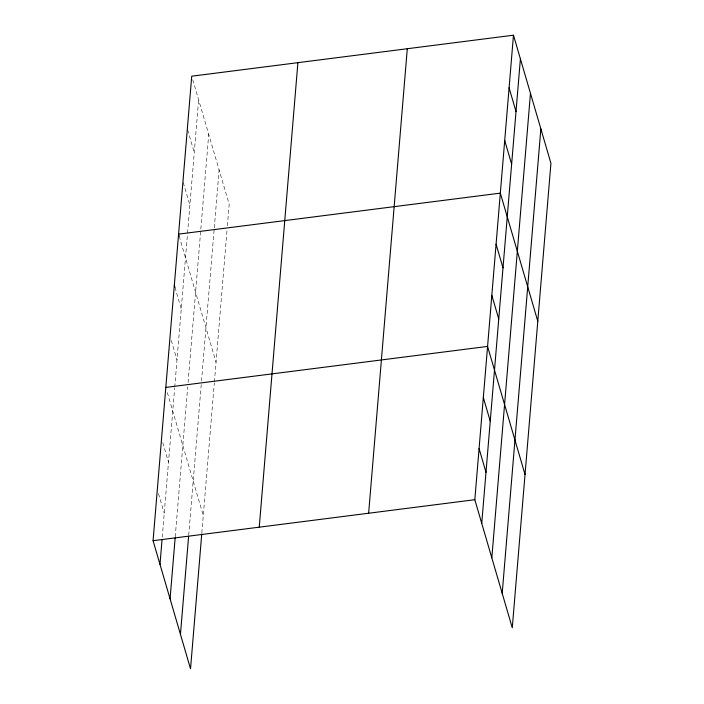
<?xml version="1.0" encoding="UTF-8"?>
<svg xmlns="http://www.w3.org/2000/svg" width="704" height="704" viewBox="0 0 704 704"><rect width="100%" height="100%" fill="white"/><g stroke="black" fill="none" stroke-linecap="round" stroke-linejoin="round"><path stroke-width="0.53" stroke-dasharray="3.52 2.64" d="M162.254 537.196L174.645 388.265M174.742 387.174L187.466 234.168M187.563 233.094L198.642 99.871M175.226 536.87L187.713 386.848M188.074 382.501L208.718 134.332M188.681 535.41L201.441 382.122M201.529 381.04L214.183 228.923M214.28 227.85L219.102 169.84M201.837 532.91L214.324 382.879M214.412 381.797L227.031 230.076M227.392 225.782L229.178 204.292L192.025 77.229M187.642 129.87L194.269 152.522M183.26 182.512L189.886 205.163M179.186 236.192L216.04 362.226M174.926 287.285L181.254 308.898M171.283 340.437L177.003 359.999M167.332 392.559L203.28 515.513M162.774 442.631L168.494 462.185M158.523 493.724L164.243 513.286"/><path stroke-width="1.06" d="M201.749 533.993L190.529 668.8L153.067 540.698L191.726 76.199L513.471 35.2L550.933 163.302L512.274 627.801L474.822 499.708L513.471 35.2M159.993 564.379L162.07 539.378M170.069 598.84L175.138 537.962M180.453 634.339L188.593 536.501M259.248 527.173L297.898 62.665M368.641 513.234L407.299 48.726M481.738 523.38L520.397 58.881M491.823 557.841L530.473 93.333M502.198 593.34L540.857 128.841M165.827 387.411L487.573 346.421L525.034 474.514M153.067 540.698L474.822 499.708M509.089 87.842L516.014 111.522M504.715 140.492L511.632 164.164M537.786 321.226L500.333 193.134L178.578 234.133L179.186 236.192M496.082 244.226L502.999 267.907M491.823 295.319L498.749 319M483.322 397.514L490.248 421.194M479.072 448.606L485.998 472.287M174.328 285.226L174.926 287.285"/></g></svg>
